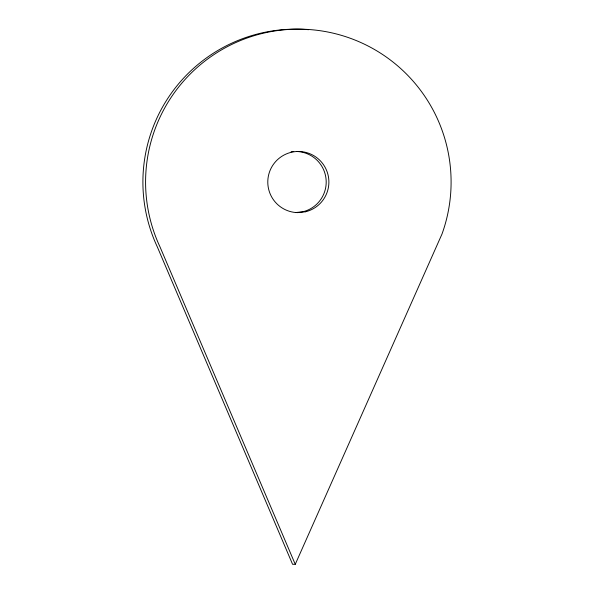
<?xml version="1.0" encoding="UTF-8"?>
<svg xmlns="http://www.w3.org/2000/svg" width="594" height="594" viewBox="0 0 594 594"><rect width="100%" height="100%" fill="white"/><g stroke="black" fill="none" stroke-linecap="round" stroke-linejoin="round"><path stroke-width="0.89" d="M295.255 564.3L441.995 234.036A152.903 152.755 -90 0 0 291.342 29.306A152.903 152.755 -90 0 0 160.038 246.978L295.255 564.3L292.575 564.3L157.358 246.978A152.903 152.755 -90 0 1 308.642 29.7M295.411 212.57L302.836 211.776A30.584 30.554 -90 0 0 296.413 151.477M291.09 151.812A30.584 30.554 -90 0 1 293.755 151.529M305.516 211.776L297.587 212.622A30.584 30.554 -90 0 1 270.975 168.451A30.584 30.554 -90 0 1 322.223 162.979A30.584 30.554 -90 0 1 305.516 211.776"/></g></svg>
